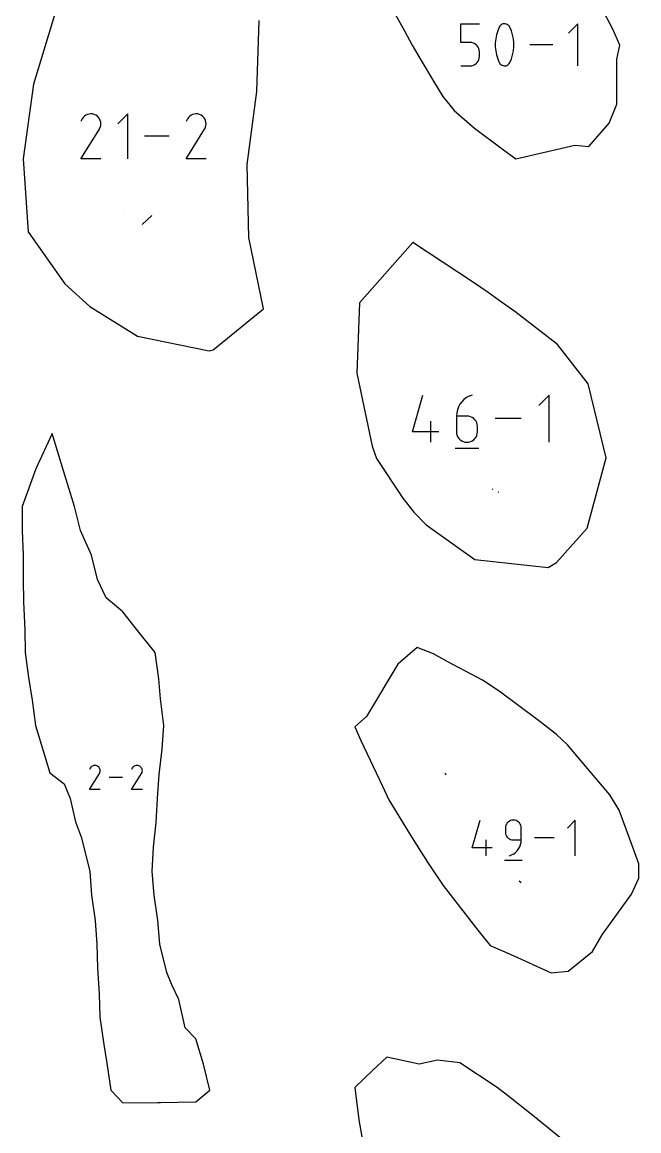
# Model space of a CAD drawing. Extents: x 0 to 12.2, y 0 to 12.
# Drawn here: x 5.99 to 6.951, y 7.645 to 9.373 of the extents above; entities that cross this region are included whole.
import ezdxf

# ---------------------------------------------------------------- set-up
doc = ezdxf.new("R2010")
doc.units = 0

msp = doc.modelspace()

# ---------------------------------------------------------------- linework, layer by layer
at = {"layer": 'annotation', "color": 1}
for p, q in [((6.673451, 9.341273), (6.673451, 9.370491)), ((6.673451, 9.370491), (6.702591, 9.370491)), ((6.734334, 9.366704), (6.733487, 9.365295)), ((6.73539, 9.367904), (6.734334, 9.366704)), ((6.736619, 9.368884), (6.73539, 9.367904)), ((6.737987, 9.369633), (6.736619, 9.368884)), ((6.739458, 9.370139), (6.737987, 9.369633)), ((6.740999, 9.370391), (6.739458, 9.370139)), ((6.742573, 9.370376), (6.740999, 9.370391)), ((6.744146, 9.370083), (6.742573, 9.370376)), ((6.745683, 9.3695), (6.744146, 9.370083)), ((6.746271, 9.369191), (6.745683, 9.3695)), ((6.745683, 9.3695), (6.745683, 9.3695)), ((6.746836, 9.368836), (6.746271, 9.369191)), ((6.747374, 9.368438), (6.746836, 9.368836)), ((6.747883, 9.367999), (6.747374, 9.368438)), ((6.74836, 9.367523), (6.747883, 9.367999)), ((6.748802, 9.367012), (6.74836, 9.367523)), ((6.749207, 9.366469), (6.748802, 9.367012)), ((6.855877, 9.370491), (6.841291, 9.3559)), ((6.855877, 9.304879), (6.855877, 9.370491)), ((6.729086, 9.353295), (6.727828, 9.347086)), ((6.730972, 9.359381), (6.729086, 9.353295)), ((6.733487, 9.365295), (6.730972, 9.359381)), ((6.733487, 9.365295), (6.733487, 9.365295)), ((6.749571, 9.365898), (6.749207, 9.366469)), ((6.749892, 9.365299), (6.749571, 9.365898)), ((6.75242, 9.359373), (6.749892, 9.365299)), ((6.749892, 9.365299), (6.749892, 9.365299)), ((6.754315, 9.353278), (6.75242, 9.359373)), ((6.755579, 9.347062), (6.754315, 9.353278)), ((6.688021, 9.341273), (6.673451, 9.341273)), ((6.690637, 9.341039), (6.688021, 9.341273)), ((6.6931, 9.340365), (6.690637, 9.341039)), ((6.69537, 9.33929), (6.6931, 9.340365)), ((6.697403, 9.337857), (6.69537, 9.33929)), ((6.69916, 9.336105), (6.697403, 9.337857)), ((6.700599, 9.334075), (6.69916, 9.336105)), ((6.701678, 9.331807), (6.700599, 9.334075)), ((6.727828, 9.347086), (6.7272, 9.340802)), ((6.7272, 9.340802), (6.7272, 9.334493)), ((6.7272, 9.334493), (6.727828, 9.328206)), ((6.75621, 9.340776), (6.755579, 9.347062)), ((6.755579, 9.328183), (6.75621, 9.334467)), ((6.75621, 9.334467), (6.75621, 9.340776)), ((6.816691, 9.337685), (6.780816, 9.337685)), ((6.701677, 9.314377), (6.702355, 9.316845)), ((6.702355, 9.329343), (6.701678, 9.331807)), ((6.702591, 9.326724), (6.702355, 9.329343)), ((6.702355, 9.316845), (6.702591, 9.319466)), ((6.702591, 9.319466), (6.702591, 9.326724)), ((6.702591, 9.326724), (6.702591, 9.326724)), ((6.727828, 9.328206), (6.729086, 9.32199)), ((6.729086, 9.32199), (6.730972, 9.315894)), ((6.730972, 9.315894), (6.733487, 9.309966)), ((6.749892, 9.309971), (6.75242, 9.315886)), ((6.75242, 9.315886), (6.754315, 9.321973)), ((6.754315, 9.321973), (6.755579, 9.328183)), ((6.673451, 9.304879), (6.688021, 9.304879)), ((6.688021, 9.304879), (6.690636, 9.305115)), ((6.688021, 9.304879), (6.688021, 9.304879)), ((6.690636, 9.305115), (6.693099, 9.305792)), ((6.693099, 9.305792), (6.695368, 9.306872)), ((6.695368, 9.306872), (6.697402, 9.308311)), ((6.697402, 9.308311), (6.699159, 9.310069)), ((6.699159, 9.310069), (6.700598, 9.312105)), ((6.700598, 9.312105), (6.701677, 9.314377)), ((6.733487, 9.309966), (6.733487, 9.309966)), ((6.733487, 9.309966), (6.733808, 9.30937)), ((6.733808, 9.30937), (6.734169, 9.308801)), ((6.734169, 9.308801), (6.734571, 9.308261)), ((6.734571, 9.308261), (6.735011, 9.307753)), ((6.735011, 9.307753), (6.735488, 9.307278)), ((6.735488, 9.307278), (6.736, 9.306838)), ((6.736, 9.306838), (6.736546, 9.306435)), ((6.736546, 9.306435), (6.737125, 9.30607)), ((6.737125, 9.30607), (6.737734, 9.305745)), ((6.737734, 9.305745), (6.737734, 9.305745)), ((6.737734, 9.305745), (6.739259, 9.305175)), ((6.739259, 9.305175), (6.740822, 9.304892)), ((6.740822, 9.304892), (6.74239, 9.304884)), ((6.74239, 9.304884), (6.743926, 9.30514)), ((6.743926, 9.30514), (6.745395, 9.305648)), ((6.745395, 9.305648), (6.746761, 9.306396)), ((6.746761, 9.306396), (6.74799, 9.307374)), ((6.74799, 9.307374), (6.749045, 9.308569)), ((6.749045, 9.308569), (6.749892, 9.309971)), ((6.749892, 9.309971), (6.749892, 9.309971)), ((6.091719, 9.229129), (6.089304, 9.228016)), ((6.094281, 9.229817), (6.091719, 9.229129)), ((6.096931, 9.230063), (6.094281, 9.229817)), ((6.099608, 9.229852), (6.096931, 9.230063)), ((6.102255, 9.229169), (6.099608, 9.229852)), ((6.104811, 9.227999), (6.102255, 9.229169)), ((6.154416, 9.230064), (6.13884, 9.214483)), ((6.154416, 9.159999), (6.154416, 9.230064)), ((6.255559, 9.229129), (6.253143, 9.228016)), ((6.258121, 9.229817), (6.255559, 9.229129)), ((6.26077, 9.230063), (6.258121, 9.229817)), ((6.263448, 9.229852), (6.26077, 9.230063)), ((6.266094, 9.229169), (6.263448, 9.229852)), ((6.268651, 9.227999), (6.266094, 9.229169)), ((6.083527, 9.222273), (6.081483, 9.218354)), ((6.085148, 9.224573), (6.083527, 9.222273)), ((6.087093, 9.226492), (6.085148, 9.224573)), ((6.089304, 9.228016), (6.087093, 9.226492)), ((6.107097, 9.226375), (6.104811, 9.227999)), ((6.104811, 9.227999), (6.104811, 9.227999)), ((6.109009, 9.224427), (6.107097, 9.226375)), ((6.110529, 9.222214), (6.109009, 9.224427)), ((6.11164, 9.219796), (6.110529, 9.222214)), ((6.112325, 9.217232), (6.11164, 9.219796)), ((6.111658, 9.209264), (6.112351, 9.211906)), ((6.112568, 9.214582), (6.112325, 9.217232)), ((6.112351, 9.211906), (6.112568, 9.214582)), ((6.247366, 9.222273), (6.245323, 9.218354)), ((6.248988, 9.224573), (6.247366, 9.222273)), ((6.250933, 9.226492), (6.248988, 9.224573)), ((6.253143, 9.228016), (6.250933, 9.226492)), ((6.270937, 9.226375), (6.268651, 9.227999)), ((6.268651, 9.227999), (6.268651, 9.227999)), ((6.272848, 9.224427), (6.270937, 9.226375)), ((6.274368, 9.222214), (6.272848, 9.224427)), ((6.275479, 9.219796), (6.274368, 9.222214)), ((6.276165, 9.217232), (6.275479, 9.219796)), ((6.275497, 9.209264), (6.276191, 9.211906)), ((6.276408, 9.214582), (6.276165, 9.217232)), ((6.276191, 9.211906), (6.276408, 9.214582)), ((6.08144, 9.159998), (6.110193, 9.206288)), ((6.110193, 9.206288), (6.110228, 9.206331)), ((6.110193, 9.206288), (6.110193, 9.206288)), ((6.110228, 9.206331), (6.110261, 9.206374)), ((6.110261, 9.206374), (6.110293, 9.206417)), ((6.110293, 9.206417), (6.110323, 9.206462)), ((6.110323, 9.206462), (6.110353, 9.206508)), ((6.110353, 9.206508), (6.110383, 9.206556)), ((6.110383, 9.206556), (6.110412, 9.206606)), ((6.110412, 9.206606), (6.110441, 9.206659)), ((6.110441, 9.206659), (6.11047, 9.206714)), ((6.11047, 9.206714), (6.111658, 9.209264)), ((6.11047, 9.206714), (6.11047, 9.206714)), ((6.219006, 9.195031), (6.180695, 9.195031)), ((6.245279, 9.159998), (6.274033, 9.206288)), ((6.274033, 9.206288), (6.274067, 9.206331)), ((6.274033, 9.206288), (6.274033, 9.206288)), ((6.274067, 9.206331), (6.2741, 9.206374)), ((6.2741, 9.206374), (6.274132, 9.206417)), ((6.274132, 9.206417), (6.274163, 9.206462)), ((6.274163, 9.206462), (6.274193, 9.206508)), ((6.274193, 9.206508), (6.274223, 9.206556)), ((6.274223, 9.206556), (6.274252, 9.206606)), ((6.274252, 9.206606), (6.274281, 9.206659)), ((6.274281, 9.206659), (6.27431, 9.206714)), ((6.27431, 9.206714), (6.275497, 9.209264)), ((6.27431, 9.206714), (6.27431, 9.206714)), ((6.112557, 9.159998), (6.08144, 9.159998)), ((6.276397, 9.159998), (6.245279, 9.159998)), ((6.147074, 9.075503), (6.147355, 9.075248)), ((6.175445, 9.056134), (6.175488, 9.056174)), ((6.176876, 9.057464), (6.192114, 9.071626)), ((6.598191, 8.734505), (6.614528, 8.791799)), ((6.675045, 8.781345), (6.672168, 8.777502)), ((6.678442, 8.784756), (6.675045, 8.781345)), ((6.682312, 8.787674), (6.678442, 8.784756)), ((6.686613, 8.790042), (6.682312, 8.787674)), ((6.691299, 8.791799), (6.686613, 8.790042)), ((6.691299, 8.791799), (6.691299, 8.791799)), ((6.811362, 8.791799), (6.794984, 8.775416)), ((6.811362, 8.718127), (6.811362, 8.791799)), ((6.667087, 8.763972), (6.666725, 8.758992)), ((6.668145, 8.768756), (6.667087, 8.763972)), ((6.669853, 8.773286), (6.668145, 8.768756)), ((6.672168, 8.777502), (6.669853, 8.773286)), ((6.626836, 8.718127), (6.626836, 8.750847)), ((6.666725, 8.758992), (6.666725, 8.734505)), ((6.683085, 8.758992), (6.666725, 8.758992)), ((6.686027, 8.758729), (6.683085, 8.758992)), ((6.688796, 8.757972), (6.686027, 8.758729)), ((6.691345, 8.756766), (6.688796, 8.757972)), ((6.693628, 8.755156), (6.691345, 8.756766)), ((6.695599, 8.753189), (6.693628, 8.755156)), ((6.697212, 8.750909), (6.695599, 8.753189)), ((6.698422, 8.748363), (6.697212, 8.750909)), ((6.699181, 8.745597), (6.698422, 8.748363)), ((6.699445, 8.742655), (6.699181, 8.745597)), ((6.767361, 8.754963), (6.727079, 8.754963)), ((6.639098, 8.734505), (6.598191, 8.734505)), ((6.666725, 8.734505), (6.666725, 8.734505)), ((6.666725, 8.734505), (6.666989, 8.731562)), ((6.666989, 8.731562), (6.66775, 8.728792)), ((6.66775, 8.728792), (6.668962, 8.726241)), ((6.697212, 8.726241), (6.698422, 8.728792)), ((6.698422, 8.728792), (6.699181, 8.731562)), ((6.699181, 8.731562), (6.699445, 8.734505)), ((6.699445, 8.734505), (6.699445, 8.742655)), ((6.699445, 8.742655), (6.699445, 8.742655)), ((6.668962, 8.726241), (6.670578, 8.723955)), ((6.670578, 8.723955), (6.672551, 8.72198)), ((6.672551, 8.72198), (6.674835, 8.720364)), ((6.674835, 8.720364), (6.677383, 8.719152)), ((6.677383, 8.719152), (6.680149, 8.718391)), ((6.680149, 8.718391), (6.683085, 8.718127)), ((6.683085, 8.718127), (6.686027, 8.718391)), ((6.683085, 8.718127), (6.683085, 8.718127)), ((6.686027, 8.718391), (6.688796, 8.719152)), ((6.688796, 8.719152), (6.691345, 8.720364)), ((6.691345, 8.720364), (6.693628, 8.72198)), ((6.693628, 8.72198), (6.695599, 8.723955)), ((6.695599, 8.723955), (6.697212, 8.726241)), ((6.664676, 8.708918), (6.701512, 8.708918)), ((6.722252, 8.645666), (6.72345, 8.644984)), ((6.730938, 8.640724), (6.731984, 8.640129)), ((6.09589, 8.210247), (6.094791, 8.208138)), ((6.096763, 8.211485), (6.09589, 8.210247)), ((6.09781, 8.212517), (6.096763, 8.211485)), ((6.098999, 8.213338), (6.09781, 8.212517)), ((6.100299, 8.213937), (6.098999, 8.213338)), ((6.101678, 8.214307), (6.100299, 8.213937)), ((6.103103, 8.214439), (6.101678, 8.214307)), ((6.104544, 8.214326), (6.103103, 8.214439)), ((6.105968, 8.213958), (6.104544, 8.214326)), ((6.107344, 8.213328), (6.105968, 8.213958)), ((6.108574, 8.212455), (6.107344, 8.213328)), ((6.107344, 8.213328), (6.107344, 8.213328)), ((6.109602, 8.211406), (6.108574, 8.212455)), ((6.11042, 8.210215), (6.109602, 8.211406)), ((6.111018, 8.208914), (6.11042, 8.210215)), ((6.111387, 8.207534), (6.111018, 8.208914)), ((6.161533, 8.210247), (6.160434, 8.208138)), ((6.162405, 8.211485), (6.161533, 8.210247)), ((6.163452, 8.212517), (6.162405, 8.211485)), ((6.164642, 8.213338), (6.163452, 8.212517)), ((6.165941, 8.213937), (6.164642, 8.213338)), ((6.16732, 8.214307), (6.165941, 8.213937)), ((6.168746, 8.214439), (6.16732, 8.214307)), ((6.170187, 8.214326), (6.168746, 8.214439)), ((6.171611, 8.213958), (6.170187, 8.214326)), ((6.172986, 8.213328), (6.171611, 8.213958)), ((6.174216, 8.212455), (6.172986, 8.213328)), ((6.172986, 8.213328), (6.172986, 8.213328)), ((6.175245, 8.211406), (6.174216, 8.212455)), ((6.176063, 8.210215), (6.175245, 8.211406)), ((6.176661, 8.208914), (6.176063, 8.210215)), ((6.17703, 8.207534), (6.176661, 8.208914)), ((6.094767, 8.176737), (6.11024, 8.201646)), ((6.11024, 8.201646), (6.110258, 8.201669)), ((6.11024, 8.201646), (6.11024, 8.201646)), ((6.110258, 8.201669), (6.110276, 8.201692)), ((6.110276, 8.201692), (6.110293, 8.201715)), ((6.110293, 8.201715), (6.11031, 8.201739)), ((6.11031, 8.201739), (6.110326, 8.201764)), ((6.110326, 8.201764), (6.110342, 8.20179)), ((6.110342, 8.20179), (6.110358, 8.201817)), ((6.110358, 8.201817), (6.110373, 8.201845)), ((6.110373, 8.201845), (6.110389, 8.201875)), ((6.110389, 8.201875), (6.111028, 8.203247)), ((6.110389, 8.201875), (6.110389, 8.201875)), ((6.111028, 8.203247), (6.111401, 8.204669)), ((6.111518, 8.206109), (6.111387, 8.207534)), ((6.111401, 8.204669), (6.111518, 8.206109)), ((6.146272, 8.195589), (6.125657, 8.195589)), ((6.16041, 8.176737), (6.175883, 8.201646)), ((6.175883, 8.201646), (6.175901, 8.201669)), ((6.175883, 8.201646), (6.175883, 8.201646)), ((6.175901, 8.201669), (6.175919, 8.201692)), ((6.175919, 8.201692), (6.175936, 8.201715)), ((6.175936, 8.201715), (6.175952, 8.201739)), ((6.175952, 8.201739), (6.175969, 8.201764)), ((6.175969, 8.201764), (6.175984, 8.20179)), ((6.175984, 8.20179), (6.176, 8.201817)), ((6.176, 8.201817), (6.176016, 8.201845)), ((6.176016, 8.201845), (6.176031, 8.201875)), ((6.176031, 8.201875), (6.17667, 8.203247)), ((6.176031, 8.201875), (6.176031, 8.201875)), ((6.17667, 8.203247), (6.177044, 8.204669)), ((6.17716, 8.206109), (6.17703, 8.207534)), ((6.177044, 8.204669), (6.17716, 8.206109)), ((6.648688, 8.202732), (6.650275, 8.199885)), ((6.111512, 8.176737), (6.094767, 8.176737)), ((6.177155, 8.176737), (6.16041, 8.176737)), ((6.691439, 8.085959), (6.703736, 8.129083)), ((6.744704, 8.122974), (6.743791, 8.121053)), ((6.74592, 8.124695), (6.744704, 8.122974)), ((6.747405, 8.126181), (6.74592, 8.124695)), ((6.749124, 8.127398), (6.747405, 8.126181)), ((6.751042, 8.128311), (6.749124, 8.127398)), ((6.753123, 8.128884), (6.751042, 8.128311)), ((6.755333, 8.129083), (6.753123, 8.128884)), ((6.757548, 8.128884), (6.755333, 8.129083)), ((6.755333, 8.129083), (6.755333, 8.129083)), ((6.759632, 8.128311), (6.757548, 8.128884)), ((6.76155, 8.127398), (6.759632, 8.128311)), ((6.763269, 8.126181), (6.76155, 8.127398)), ((6.764752, 8.124695), (6.763269, 8.126181)), ((6.765967, 8.122974), (6.764752, 8.124695)), ((6.766877, 8.121053), (6.765967, 8.122974)), ((6.851888, 8.129083), (6.839561, 8.116752)), ((6.851888, 8.073632), (6.851888, 8.129083)), ((6.743218, 8.118967), (6.74302, 8.116752)), ((6.74302, 8.116752), (6.74302, 8.110586)), ((6.74302, 8.110586), (6.74302, 8.110586)), ((6.74302, 8.110586), (6.743218, 8.108371)), ((6.743791, 8.121053), (6.743218, 8.118967)), ((6.743218, 8.108371), (6.743791, 8.106286)), ((6.743791, 8.106286), (6.744704, 8.104366)), ((6.767449, 8.118967), (6.766877, 8.121053)), ((6.767647, 8.116752), (6.767449, 8.118967)), ((6.767647, 8.098259), (6.767647, 8.116752)), ((6.767647, 8.116752), (6.767647, 8.116752)), ((6.713, 8.073632), (6.713, 8.098259)), ((6.744704, 8.104366), (6.74592, 8.102645)), ((6.74592, 8.102645), (6.747405, 8.101159)), ((6.747405, 8.101159), (6.749124, 8.099943)), ((6.749124, 8.099943), (6.751042, 8.099031)), ((6.751042, 8.099031), (6.753123, 8.098458)), ((6.753123, 8.098458), (6.755333, 8.098259)), ((6.755333, 8.098259), (6.767647, 8.098259)), ((6.765293, 8.087523), (6.766579, 8.090927)), ((6.766579, 8.090927), (6.767374, 8.09452)), ((6.767374, 8.09452), (6.767647, 8.098259)), ((6.81877, 8.101357), (6.78845, 8.101357)), ((6.722229, 8.085959), (6.691439, 8.085959)), ((6.749171, 8.073632), (6.752693, 8.074944)), ((6.749171, 8.073632), (6.749171, 8.073632)), ((6.752693, 8.074944), (6.755925, 8.076718)), ((6.755925, 8.076718), (6.758834, 8.078908)), ((6.758834, 8.078908), (6.761388, 8.081469)), ((6.761388, 8.081469), (6.763552, 8.084356)), ((6.763552, 8.084356), (6.765293, 8.087523)), ((6.741481, 8.0667), (6.769207, 8.0667)), ((6.764681, 8.034318), (6.767684, 8.032092))]:
    msp.add_line(p, q, dxfattribs=at)
at = {"layer": 'boundary', "color": 5}
for p, q in [((6.554159, 9.416195), (6.585819, 9.35939)), ((6.910646, 9.362209), (6.887087, 9.406091)), ((6.042007, 9.389213), (6.007271, 9.27638)), ((6.355328, 9.265157), (6.359022, 9.375437)), ((6.585819, 9.35939), (6.597601, 9.337152)), ((6.921599, 9.337152), (6.910646, 9.362209)), ((6.597601, 9.337152), (6.611854, 9.313308)), ((6.916797, 9.315247), (6.921599, 9.337152)), ((6.916714, 9.245277), (6.916797, 9.315247)), ((6.611854, 9.313308), (6.631116, 9.281086)), ((6.631116, 9.281086), (6.645369, 9.257242)), ((6.007271, 9.27638), (5.991233, 9.15984)), ((6.34056, 9.150942), (6.355328, 9.265157)), ((6.645369, 9.257242), (6.663065, 9.235474)), ((6.663065, 9.235474), (6.694742, 9.207847)), ((6.904745, 9.215584), (6.916714, 9.245277)), ((6.87293, 9.178922), (6.904745, 9.215584)), ((6.694742, 9.207847), (6.738206, 9.175627)), ((6.759149, 9.160102), (6.851216, 9.181274)), ((6.851216, 9.181274), (6.87293, 9.178922)), ((5.991233, 9.15984), (5.999029, 9.046067)), ((6.738206, 9.175627), (6.759149, 9.160102)), ((6.343058, 9.037162), (6.34056, 9.150942)), ((5.999029, 9.046067), (6.056283, 8.965006)), ((6.366021, 8.926214), (6.343058, 9.037162)), ((6.598787, 9.029458), (6.515736, 8.935429)), ((6.693088, 8.967376), (6.598787, 9.029458)), ((6.056283, 8.965006), (6.095077, 8.929579)), ((6.716134, 8.951541), (6.693088, 8.967376)), ((6.515736, 8.935429), (6.511249, 8.826086)), ((6.733111, 8.939165), (6.716134, 8.951541)), ((6.757616, 8.921885), (6.733111, 8.939165)), ((6.095077, 8.929579), (6.16934, 8.883367)), ((6.287773, 8.862335), (6.366021, 8.926214)), ((6.824346, 8.870502), (6.757616, 8.921885)), ((6.16934, 8.883367), (6.281332, 8.860549)), ((6.871941, 8.809447), (6.824346, 8.870502)), ((6.281332, 8.860549), (6.287773, 8.862335)), ((6.511249, 8.826086), (6.535579, 8.712305)), ((6.900075, 8.693916), (6.871941, 8.809447)), ((6.036559, 8.731981), (6.011369, 8.676549)), ((6.054198, 8.673633), (6.036559, 8.731981)), ((6.535579, 8.712305), (6.541887, 8.69263)), ((6.541887, 8.69263), (6.582969, 8.631091)), ((6.870493, 8.583976), (6.900075, 8.693916)), ((6.011369, 8.676549), (5.99001, 8.618201)), ((6.071497, 8.618201), (6.054198, 8.673633)), ((6.582969, 8.631091), (6.600028, 8.609314)), ((5.99001, 8.618201), (5.989845, 8.580689)), ((6.080609, 8.580689), (6.071497, 8.618201)), ((6.600028, 8.609314), (6.619307, 8.589331)), ((6.619307, 8.589331), (6.695216, 8.535127)), ((5.989845, 8.580689), (5.991452, 8.541934)), ((6.097675, 8.541934), (6.080609, 8.580689)), ((6.822544, 8.530917), (6.870493, 8.583976)), ((5.991452, 8.541934), (5.991425, 8.504421)), ((6.107384, 8.504421), (6.097675, 8.541934)), ((6.695216, 8.535127), (6.809432, 8.523164)), ((6.809432, 8.523164), (6.822544, 8.530917)), ((5.991425, 8.504421), (5.991788, 8.469426)), ((6.120526, 8.475557), (6.107384, 8.504421)), ((5.991788, 8.469426), (5.994034, 8.425637)), ((6.146572, 8.453722), (6.120526, 8.475557)), ((6.171751, 8.422182), (6.146572, 8.453722)), ((5.994034, 8.425637), (5.994474, 8.390641)), ((6.196929, 8.390641), (6.171751, 8.422182)), ((5.994474, 8.390641), (5.99989, 8.351554)), ((6.202927, 8.349362), (6.196929, 8.390641)), ((6.605505, 8.398164), (6.575107, 8.372235)), ((6.630689, 8.388236), (6.605505, 8.398164)), ((6.652253, 8.376318), (6.630689, 8.388236)), ((6.575107, 8.372235), (6.526515, 8.290728)), ((6.707442, 8.347453), (6.652253, 8.376318)), ((5.99989, 8.351554), (6.005344, 8.315948)), ((6.205285, 8.31814), (6.202927, 8.349362)), ((6.733073, 8.330222), (6.707442, 8.347453)), ((6.794555, 8.284671), (6.733073, 8.330222)), ((6.005344, 8.315948), (6.010562, 8.276861)), ((6.210645, 8.276861), (6.205285, 8.31814)), ((6.526515, 8.290728), (6.508074, 8.274456)), ((6.822854, 8.262478), (6.794555, 8.284671)), ((6.010562, 8.276861), (6.024591, 8.23031)), ((6.20818, 8.239897), (6.210645, 8.276861)), ((6.508074, 8.274456), (6.517643, 8.253171)), ((6.83963, 8.246611), (6.822854, 8.262478)), ((6.517643, 8.253171), (6.551369, 8.181961)), ((6.905943, 8.16834), (6.83963, 8.246611)), ((6.024591, 8.23031), (6.032792, 8.202824)), ((6.203325, 8.200045), (6.20818, 8.239897)), ((6.032792, 8.202824), (6.055333, 8.185623)), ((6.200888, 8.163081), (6.203325, 8.200045)), ((6.055333, 8.185623), (6.064494, 8.163081)), ((6.551369, 8.181961), (6.561273, 8.160676)), ((6.064494, 8.163081), (6.072989, 8.126405)), ((6.198618, 8.125482), (6.200888, 8.163081)), ((6.561273, 8.160676), (6.594208, 8.107337)), ((6.920094, 8.144663), (6.905943, 8.16834)), ((6.938434, 8.095508), (6.920094, 8.144663)), ((6.072989, 8.126405), (6.082536, 8.101624)), ((6.194504, 8.0869), (6.198618, 8.125482)), ((6.594208, 8.107337), (6.605505, 8.089035)), ((6.082536, 8.101624), (6.095479, 8.049301)), ((6.605505, 8.089035), (6.621714, 8.063456)), ((6.950943, 8.06089), (6.938434, 8.095508)), ((6.192269, 8.049301), (6.194504, 8.0869)), ((6.621714, 8.063456), (6.646077, 8.0274)), ((6.950943, 8.038869), (6.950943, 8.06089)), ((6.095479, 8.049301), (6.09785, 8.011955)), ((6.195415, 8.011955), (6.192269, 8.049301)), ((6.939385, 8.013746), (6.950943, 8.038869)), ((6.646077, 8.0274), (6.700209, 7.957845)), ((6.09785, 8.011955), (6.10371, 7.972867)), ((6.201199, 7.972867), (6.195415, 8.011955)), ((6.893564, 7.950201), (6.939385, 8.013746)), ((6.10371, 7.972867), (6.106187, 7.935521)), ((6.204424, 7.935521), (6.201199, 7.972867)), ((6.700209, 7.957845), (6.719285, 7.933488)), ((6.878818, 7.924369), (6.893564, 7.950201)), ((6.106187, 7.935521), (6.107221, 7.899097)), ((6.215338, 7.891857), (6.204424, 7.935521)), ((6.719285, 7.933488), (6.750458, 7.920319)), ((6.750458, 7.920319), (6.814264, 7.89128)), ((6.840732, 7.893522), (6.878818, 7.924369)), ((6.107221, 7.899097), (6.109906, 7.858165)), ((6.222995, 7.87253), (6.215338, 7.891857)), ((6.814264, 7.89128), (6.840732, 7.893522)), ((6.233861, 7.849669), (6.222995, 7.87253)), ((6.109906, 7.858165), (6.110963, 7.821741)), ((6.24391, 7.805298), (6.233861, 7.849669)), ((6.110963, 7.821741), (6.117216, 7.779315)), ((6.260352, 7.787962), (6.24391, 7.805298)), ((6.117216, 7.779315), (6.121802, 7.750387)), ((6.272618, 7.74897), (6.260352, 7.787962)), ((6.558187, 7.759776), (6.535631, 7.738628)), ((6.608649, 7.748757), (6.558187, 7.759776)), ((6.121802, 7.750387), (6.127855, 7.707961)), ((6.282086, 7.707961), (6.272618, 7.74897)), ((6.6374, 7.755019), (6.608649, 7.748757)), ((6.671967, 7.750738), (6.6374, 7.755019)), ((6.700998, 7.731543), (6.671967, 7.750738)), ((6.535631, 7.738628), (6.508074, 7.712349)), ((6.730029, 7.712349), (6.700998, 7.731543)), ((6.127855, 7.707961), (6.146572, 7.688356)), ((6.260352, 7.689933), (6.282086, 7.707961)), ((6.508074, 7.712349), (6.514549, 7.661814)), ((6.750715, 7.696118), (6.730029, 7.712349)), ((6.785747, 7.668597), (6.750715, 7.696118)), ((6.146572, 7.688356), (6.201351, 7.689072)), ((6.201351, 7.689072), (6.205574, 7.689018)), ((6.205574, 7.689018), (6.260352, 7.689933)), ((6.514549, 7.661814), (6.526017, 7.598569)), ((6.836386, 7.627801), (6.785747, 7.668597))]:
    msp.add_line(p, q, dxfattribs=at)

doc.saveas('drawing.dxf')
